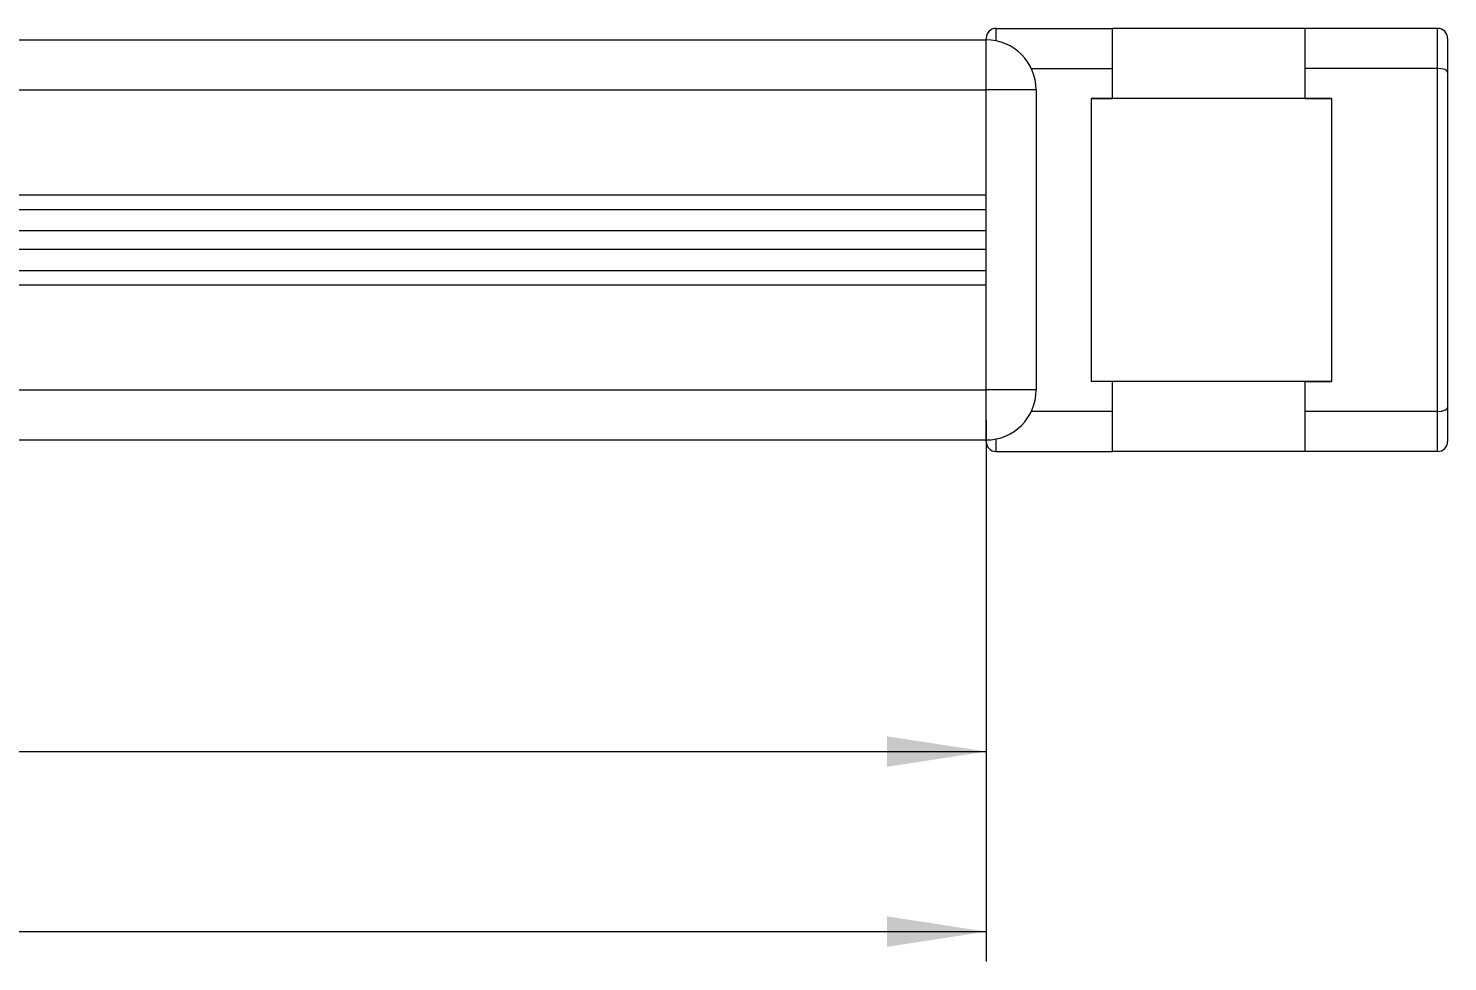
# Model space of a CAD drawing. Header units: millimetres. Extents: x 0 to 594, y 0 to 420.
# Drawn here: x 250.55 to 297.83, y 247.73 to 278.83 of the extents above; entities that cross this region are included whole.
import ezdxf

# ---------------------------------------------------------------- set-up
doc = ezdxf.new("R2010")
doc.units = ezdxf.units.MM
doc.styles.add('SLDTEXTSTYLE0', font='TXT', dxfattribs={"width": 0.75})
doc.dimstyles.new('SLDDIMSTYLE1', dxfattribs={"dimtxt": 3.5, "dimasz": 3.302, "dimexe": 0, "dimexo": 0.0625, "dimgap": 0.875, "dimtad": 1, "dimlfac": 3, "dimrnd": 1e-09, "dimzin": 12, "dimdsep": 46, "dimtxsty": 'SLDTEXTSTYLE0', "dimsah": 1, "dimcen": 0.09, "dimadec": 0, "dimazin": 3, "dimtfac": 1, "dimtofl": 0, "dimtmove": 0, "dimatfit": 3, "dimfxl": 0, "dimfrac": 2, "dimtolj": 1, "dimtzin": 12, "dimarcsym": 0})

# ---------------------------------------------------------------- blocks, each defined once
blk = doc.blocks.new('*D3')
at = {"color": 7, "linetype": 'Continuous', "lineweight": 0}
for p, q in [((82.46, 265.785), (82.46, 247.735)), ((282.46, 265.785), (282.46, 247.735)), ((82.46, 248.735), (282.46, 248.735))]:
    blk.add_line(p, q, dxfattribs=at)
for points in [[(82.46, 248.735), (85.762, 248.227), (85.762, 249.243)], [(282.46, 248.735), (279.158, 249.243), (279.158, 248.227)]]:
    blk.add_solid(points, dxfattribs=at)
at = {"color": 7, "linetype": 'Continuous', "lineweight": 0, "insert": (177.159, 253.247, -7.653), "char_height": 3.5, "attachment_point": 1, "style": 'SLDTEXTSTYLE0'}
blk.add_mtext('600', dxfattribs=at)
blk = doc.blocks.new('*D4')
at = {"color": 7, "linetype": 'Continuous', "lineweight": 0}
for p, q in [((189.127, 277.452), (189.127, 253.735)), ((282.46, 264.118), (282.46, 253.735)), ((189.127, 254.735), (282.46, 254.735))]:
    blk.add_line(p, q, dxfattribs=at)
for points in [[(189.127, 254.735), (192.429, 254.227), (192.429, 255.243)], [(282.46, 254.735), (279.158, 255.243), (279.158, 254.227)]]:
    blk.add_solid(points, dxfattribs=at)
at = {"color": 7, "linetype": 'Continuous', "lineweight": 0, "insert": (230.492, 259.247, -7.653), "char_height": 3.5, "attachment_point": 1, "style": 'SLDTEXTSTYLE0'}
blk.add_mtext('280', dxfattribs=at)

msp = doc.modelspace()

# ---------------------------------------------------------------- linework, layer by layer
at = {"color": 7, "linetype": 'Continuous', "lineweight": 15}
for p, q in [((282.4599, 278.4517), (282.4599, 278.5017)), ((282.7933, 278.835), (286.6669, 278.835)), ((293.0866, 278.835), (286.6669, 278.835)), ((286.6669, 277.5016), (286.6669, 278.835)), ((297.4999, 278.835), (293.0866, 278.835)), ((293.0866, 277.5016), (293.0866, 278.835)), ((297.4999, 277.5016), (297.4999, 278.835)), ((297.8333, 278.5017), (297.8333, 277.3635)), ((202.7933, 278.4517), (282.4599, 278.4517)), ((282.4599, 276.785), (282.4599, 278.4517)), ((283.9647, 277.5016), (286.6669, 277.5016)), ((286.6669, 276.5018), (286.6669, 277.5016)), ((293.0866, 276.5018), (293.0866, 277.5016)), ((297.4999, 277.5016), (293.0866, 277.5016)), ((297.4999, 266.0684), (297.4999, 277.5016)), ((297.8333, 277.3635), (297.8333, 266.2064)), ((82.4599, 276.785), (282.4599, 276.785)), ((282.4599, 273.285), (282.4599, 276.785)), ((284.1266, 276.785), (282.4599, 276.785)), ((282.4599, 266.785), (282.4599, 276.785)), ((284.1266, 276.785), (284.1266, 266.785)), ((293.9599, 276.5018), (285.9599, 276.5018)), ((285.9599, 276.5018), (285.9599, 267.0682)), ((285.9599, 276.5018), (286.6669, 276.5018)), ((293.0866, 276.5018), (293.9599, 276.5018)), ((293.9599, 276.5018), (293.9599, 267.0682)), ((82.4599, 273.285), (282.4599, 273.285)), ((82.4599, 272.8017), (282.4599, 272.8017)), ((82.4599, 272.0946), (282.4599, 272.0946)), ((82.4599, 271.4753), (282.4599, 271.4753)), ((82.4599, 270.7682), (282.4599, 270.7682)), ((82.4599, 270.285), (282.4599, 270.285)), ((282.4599, 266.785), (282.4599, 270.285)), ((82.4599, 266.785), (282.4599, 266.785)), ((282.4599, 265.1183), (282.4599, 266.785)), ((284.1266, 266.785), (282.4599, 266.785)), ((293.9599, 267.0682), (285.9599, 267.0682)), ((286.6669, 267.0682), (285.9599, 267.0682)), ((286.6669, 266.0684), (286.6669, 267.0682)), ((293.0866, 266.0684), (293.0866, 267.0682)), ((293.0866, 267.0682), (293.9599, 267.0682)), ((297.8333, 266.2064), (297.8333, 265.0683)), ((286.6669, 266.0684), (283.9647, 266.0684)), ((286.6669, 264.735), (286.6669, 266.0684)), ((297.4999, 266.0684), (293.0866, 266.0684)), ((293.0866, 264.735), (293.0866, 266.0684)), ((297.4999, 264.735), (297.4999, 266.0684)), ((82.4599, 265.1183), (282.4599, 265.1183)), ((282.4599, 265.0683), (282.4599, 265.1183)), ((282.7933, 264.735), (286.6669, 264.735)), ((293.0866, 264.735), (286.6669, 264.735)), ((297.4999, 264.735), (293.0866, 264.735))]:
    msp.add_line(p, q, dxfattribs=at)
at = {"color": 66, "linetype": 'Continuous', "lineweight": 15}
for p, q in [((282.7933, 278.418), (282.7933, 278.835)), ((282.7933, 264.735), (282.7933, 265.152))]:
    msp.add_line(p, q, dxfattribs=at)
at = {"color": 7, "linetype": 'Continuous', "lineweight": 15}
for centre, radius, start, end in [((282.7933, 278.5017), 0.3333, 90, 180), ((297.4999, 278.5017), 0.3333, 0, 90), ((282.4599, 276.785), 1.6667, 0, 90), ((282.4599, 266.785), 1.6667, 270, 0), ((282.7933, 265.0683), 0.3333, 180, 270), ((297.4999, 265.0683), 0.3333, 270, 0)]:
    msp.add_arc(centre, radius, start, end, dxfattribs=at)
for centre, start_param, end_param in [((297.4999, 277.3635), 0, 1.5707963), ((297.4999, 266.2064), 4.712389, 6.2831853)]:
    msp.add_ellipse(centre, major_axis=(0.3333, 0), ratio=0.4142136, start_param=start_param, end_param=end_param, dxfattribs=at)

# ---------------------------------------------------------------- dimensions: what is measured, and where the dimension line sits
at = {"color": 7, "linetype": 'Continuous', "lineweight": 0}
for base, p1, p2, picture, middle in [((282.4599, 254.735), (189.1266, 278.4517), (282.4599, 265.1183), '*D4', (235.7933, 254.735)), ((282.4599, 248.735), (82.4599, 266.785), (282.4599, 266.785), '*D3', (182.4599, 248.735))]:
    dim = msp.add_linear_dim(base=base, p1=p1, p2=p2, dimstyle='SLDDIMSTYLE1', dxfattribs=at)
    dim.commit()
    dim.dimension.update_dxf_attribs({"geometry": picture, "text_midpoint": middle, "dimtype": 160})

doc.saveas('drawing.dxf')
